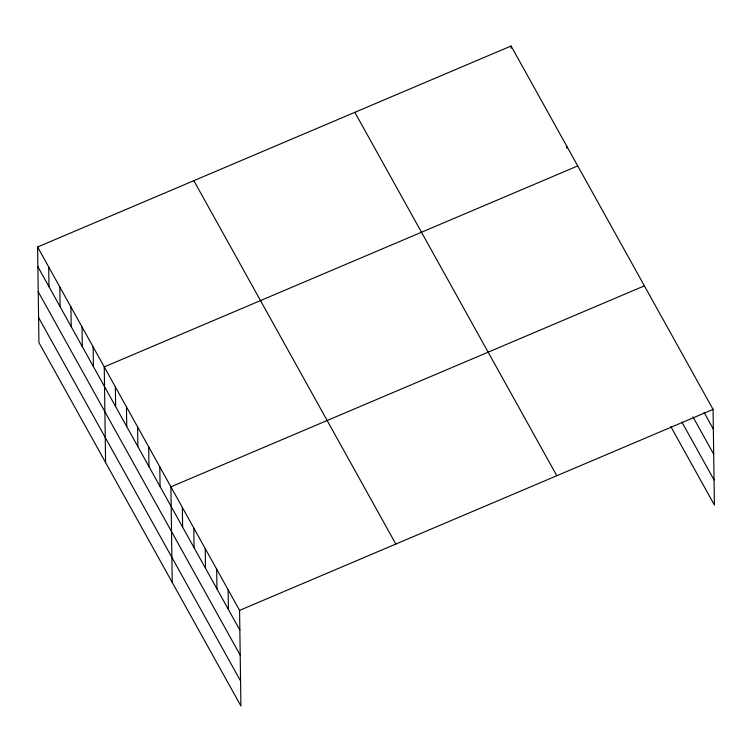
<?xml version="1.0" encoding="UTF-8"?>
<svg xmlns="http://www.w3.org/2000/svg" width="752" height="752" viewBox="0 0 752 752"><rect width="100%" height="100%" fill="white"/><g stroke="black" fill="none" stroke-linecap="round" stroke-linejoin="round"><path stroke-width="1.13" d="M37.6 246.994L239.578 610.38L240.913 705.996L38.935 342.602L37.6 246.994L511.087 46.004L713.065 409.398L714.4 505.006L670.803 426.563M577.743 165.919L104.255 366.91L105.59 462.527M644.389 285.845L170.901 486.835L172.236 582.443M239.578 610.38L713.065 409.398M704.079 412.434L713.338 429.101M692.977 416.89L713.686 454.152M681.895 422.107L714.052 479.955M354.841 112.33L556.818 475.725M193.847 180.668L395.825 544.053M37.873 266.697L239.85 630.091M38.22 291.748L240.198 655.142M38.587 317.56L240.565 680.945M566.632 145.935L566.66 148.257M511.087 46.004L511.116 48.325M228.129 589.794L228.411 609.496M216.689 569.198L216.961 588.91M205.24 548.603L205.512 568.315M193.8 528.017L194.072 547.719M182.351 507.421L182.623 527.133M159.8 466.842L160.073 486.553M148.689 446.857L148.962 466.569M137.578 426.873L137.851 446.575M126.468 406.888L126.75 426.591M115.357 386.895L115.639 406.606M93.145 346.926L93.417 366.628M82.034 326.941L82.306 346.644M70.923 306.957L71.205 326.659M59.822 286.963L60.094 306.675M48.711 266.979L48.983 286.691"/></g></svg>
